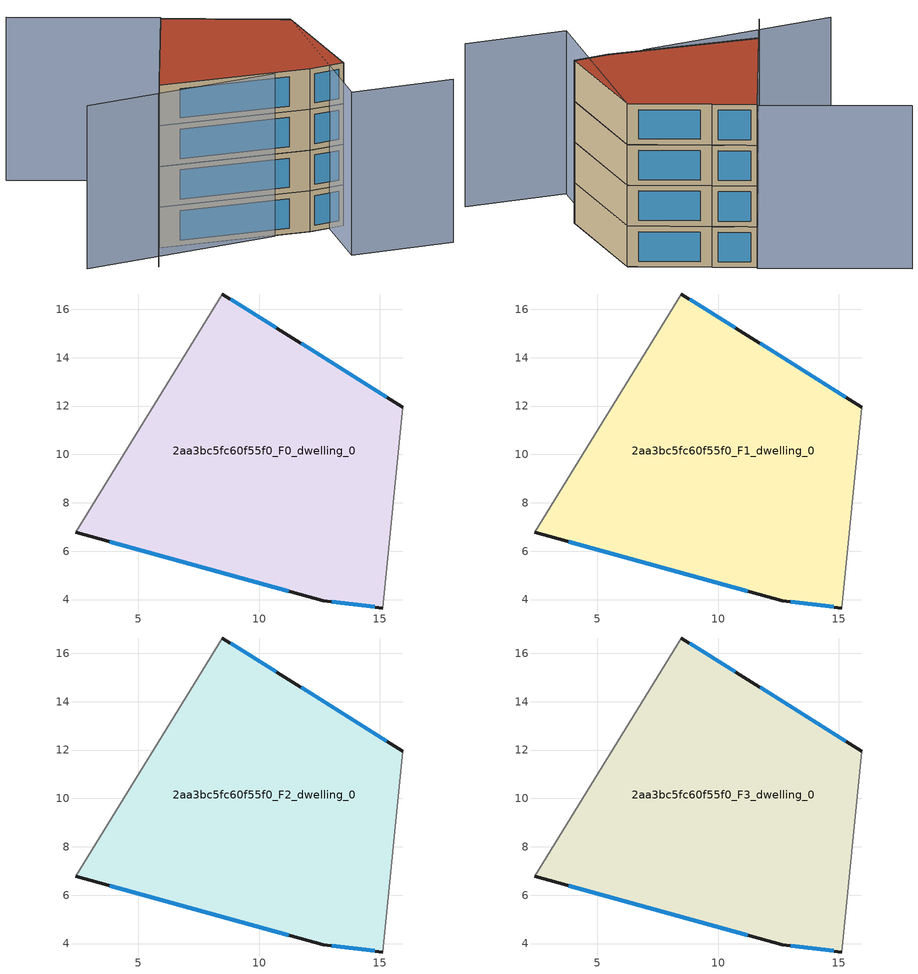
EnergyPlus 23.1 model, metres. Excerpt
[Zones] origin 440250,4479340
2aa3bc5fc60f55f0_F0_dwelling_0
 floor ground (EU_floor_Construction): 15.12,3.65 15.95,11.95 11.07,15.02 8.48,16.64 2.41,6.78 12.66,3.95 z0
 wall outside (EU_wall_Construction): 8.48,16.64 11.07,15.02 15.95,11.95 / 15.12,3.65 12.66,3.95 2.41,6.78 z0:3
 wall adiabatic (EU_wall_Construction): 2.41,6.78 8.48,16.64 / 15.95,11.95 15.12,3.65 z0:3
 window (EU_Window_Construction): 11.24,4.34 3.84,6.39 / 8.84,16.41 10.71,15.24 / 11.75,14.59 15.28,12.37 / 14.78,3.69 13,3.91 z0.42:2.58
2aa3bc5fc60f55f0_F1_dwelling_0
 floor to 2aa3bc5fc60f55f0_F0_dwelling_0 (EU_floor_Construction): 15.12,3.65 15.95,11.95 11.07,15.02 8.48,16.64 2.41,6.78 12.66,3.95 z3
 wall outside (EU_wall_Construction): 8.48,16.64 11.07,15.02 15.95,11.95 / 15.12,3.65 12.66,3.95 2.41,6.78 z3:6
 wall adiabatic (EU_wall_Construction): 2.41,6.78 8.48,16.64 / 15.95,11.95 15.12,3.65 z3:6
 window (EU_Window_Construction): 11.24,4.34 3.84,6.39 / 8.84,16.41 10.71,15.24 / 11.75,14.59 15.28,12.37 / 14.78,3.69 13,3.91 z3.42:5.58
2aa3bc5fc60f55f0_F2_dwelling_0
 floor to 2aa3bc5fc60f55f0_F1_dwelling_0 (EU_floor_Construction): 15.12,3.65 15.95,11.95 11.07,15.02 8.48,16.64 2.41,6.78 12.66,3.95 z6
 wall outside (EU_wall_Construction): 8.48,16.64 11.07,15.02 15.95,11.95 / 15.12,3.65 12.66,3.95 2.41,6.78 z6:9
 wall adiabatic (EU_wall_Construction): 2.41,6.78 8.48,16.64 / 15.95,11.95 15.12,3.65 z6:9
 window (EU_Window_Construction): 11.24,4.34 3.84,6.39 / 8.84,16.41 10.71,15.24 / 11.75,14.59 15.28,12.37 / 14.78,3.69 13,3.91 z6.42:8.58
2aa3bc5fc60f55f0_F3_dwelling_0
 floor to 2aa3bc5fc60f55f0_F2_dwelling_0 (EU_floor_Construction): 15.12,3.65 15.95,11.95 11.07,15.02 8.48,16.64 2.41,6.78 12.66,3.95 z9
 wall outside (EU_wall_Construction): 8.48,16.64 11.07,15.02 15.95,11.95 / 15.12,3.65 12.66,3.95 2.41,6.78 z9:12
 wall adiabatic (EU_wall_Construction): 2.41,6.78 8.48,16.64 / 15.95,11.95 15.12,3.65 z9:12
 window (EU_Window_Construction): 11.24,4.34 3.84,6.39 / 8.84,16.41 10.71,15.24 / 11.75,14.59 15.28,12.37 / 14.78,3.69 13,3.91 z9.42:11.58
 roof outside (EU_roof_Construction): 15.95,11.95 15.12,3.65 12.66,3.95 2.41,6.78 8.48,16.64 11.07,15.02 z12
shading: -3.59,6.21 10.18,4.46 / 20.02,-2.62 12.98,-1 / 12.98,-1 15.95,11.95 / -0.41,22.21 8.52,16.71 / 8.52,16.71 0.7,4.01 z0:12
[Building]
EU S2 Campaign: North Axis=0; Terrain=City; Solar Distribution=FullExterior
[Site:Location]
Madrid: Latitude=40.5; Longitude=-3.5; Time Zone=1; Elevation=609
[SizingPeriod:WeatherFileDays]
AnnualSizingPeriod: Begin Month=1; Begin Day of Month=1; End Month=12; End Day of Month=31; Day of Week for Start Day=Monday; Use Weather File Daylight Saving Period=No; Use Weather File Rain and Snow Indicators=No
[MATERIAL]
EU_InternalMass_Material: Roughness=MediumRough; Thickness=0.1; Conductivity=1; Density=1800; Specific Heat=900; Thermal Absorptance=0.9; Solar Absorptance=0.7; Visible Absorptance=0.7
[MATERIAL:NOMASS] Roughness=MediumRough; Thermal Absorptance=0.9; Solar Absorptance=0.7; Visible Absorptance=0.7
Name | Thermal Resistance
EU_wall_NoMass | 1.60022
EU_roof_NoMass | 1.57597
EU_floor_NoMass | 0.470652
[WINDOWMATERIAL:SIMPLEGLAZINGSYSTEM]
EU_Window_SimpleGlazing: UFactor=3.28802; Solar Heat Gain Coefficient=0.85; Visible Transmittance=0.85
[CONSTRUCTION]
EU_wall_Construction: EU_wall_NoMass
EU_roof_Construction: EU_roof_NoMass
EU_floor_Construction: EU_floor_NoMass
EU_InternalMass_Construction: EU_InternalMass_Material
EU_Window_Construction: EU_Window_SimpleGlazing
[ZONE] Type=1; Multiplier=1; Ceiling Height=autocalculate; Volume=321.186; Floor Area=autocalculate; Part of Total Floor Area=Yes
2aa3bc5fc60f55f0_F0_dwelling_0; 2aa3bc5fc60f55f0_F1_dwelling_0; 2aa3bc5fc60f55f0_F2_dwelling_0; 2aa3bc5fc60f55f0_F3_dwelling_0
[INTERNALMASS] Construction=EU_InternalMass_Construction; Surface Area=107.062
Name | Zone or ZoneList
2aa3bc5fc60f55f0_F0_dwelling_0_EU_InternalMass | 2aa3bc5fc60f55f0_F0_dwelling_0
2aa3bc5fc60f55f0_F1_dwelling_0_EU_InternalMass | 2aa3bc5fc60f55f0_F1_dwelling_0
2aa3bc5fc60f55f0_F2_dwelling_0_EU_InternalMass | 2aa3bc5fc60f55f0_F2_dwelling_0
2aa3bc5fc60f55f0_F3_dwelling_0_EU_InternalMass | 2aa3bc5fc60f55f0_F3_dwelling_0
[OTHEREQUIPMENT] Fuel Type=Electricity; Design Level Calculation Method=Watts/Area; Power per Zone Floor Area=1; Fraction Latent=0; Fraction Radiant=0; Fraction Lost=0; Carbon Dioxide Generation Rate=0; EndUse Subcategory=EU_Step8_InternalGains
Name | Zone or ZoneList or Space or SpaceList | Schedule
EU_Step8_InternalGain_2aa3bc5fc60f55f0_F0_dwelling_0_f000 | 2aa3bc5fc60f55f0_F0_dwelling_0 | EU_Step8_GainSchedule_2aa3bc5fc60f55f0_F0_dwelling_0_f000
EU_Step8_InternalGain_2aa3bc5fc60f55f0_F1_dwelling_0_f000 | 2aa3bc5fc60f55f0_F1_dwelling_0 | EU_Step8_GainSchedule_2aa3bc5fc60f55f0_F1_dwelling_0_f000
EU_Step8_InternalGain_2aa3bc5fc60f55f0_F2_dwelling_0_f000 | 2aa3bc5fc60f55f0_F2_dwelling_0 | EU_Step8_GainSchedule_2aa3bc5fc60f55f0_F2_dwelling_0_f000
EU_Step8_InternalGain_2aa3bc5fc60f55f0_F3_dwelling_0_f000 | 2aa3bc5fc60f55f0_F3_dwelling_0 | EU_Step8_GainSchedule_2aa3bc5fc60f55f0_F3_dwelling_0_f000
[ZONEVENTILATION:DESIGNFLOWRATE] Schedule=EU_AlwaysOn; Design Flow Rate Calculation Method=AirChanges/Hour; Air Changes per Hour=0.480704; Ventilation Type=Natural; Fan Pressure Rise=0; Fan Total Efficiency=1; Constant Term Coefficient=1; Temperature Term Coefficient=0; Velocity Term Coefficient=0; Velocity Squared Term Coefficient=0; Minimum Indoor Temperature=-100; Maximum Indoor Temperature=100; Delta Temperature=-100; Minimum Outdoor Temperature=-100; Maximum Outdoor Temperature=100; Maximum Wind Speed=40
Name | Zone or ZoneList or Space or SpaceList
EU_ConstantAir_2aa3bc5fc60f55f0_F0_dwelling_0 | 2aa3bc5fc60f55f0_F0_dwelling_0
EU_ConstantAir_2aa3bc5fc60f55f0_F1_dwelling_0 | 2aa3bc5fc60f55f0_F1_dwelling_0
EU_ConstantAir_2aa3bc5fc60f55f0_F2_dwelling_0 | 2aa3bc5fc60f55f0_F2_dwelling_0
EU_ConstantAir_2aa3bc5fc60f55f0_F3_dwelling_0 | 2aa3bc5fc60f55f0_F3_dwelling_0
[HVACTEMPLATE:THERMOSTAT] Constant Heating Setpoint=20; Constant Cooling Setpoint=50
EU_HeatOnly_2aa3bc5fc60f55f0_F0_dwelling_0; EU_HeatOnly_2aa3bc5fc60f55f0_F1_dwelling_0; EU_HeatOnly_2aa3bc5fc60f55f0_F2_dwelling_0; EU_HeatOnly_2aa3bc5fc60f55f0_F3_dwelling_0
[HVACTEMPLATE:ZONE:IDEALLOADSAIRSYSTEM] System Availability Schedule=EU_AlwaysOn; Maximum Heating Supply Air Temperature=50; Minimum Cooling Supply Air Temperature=13; Maximum Heating Supply Air Humidity Ratio=0.0156; Minimum Cooling Supply Air Humidity Ratio=0.0077; Heating Limit=NoLimit; Cooling Limit=NoLimit; Heating Availability Schedule=EU_AlwaysOn; Cooling Availability Schedule=EU_CoolingOff; Dehumidification Control Type=ConstantSensibleHeatRatio; Cooling Sensible Heat Ratio=0.7; Dehumidification Setpoint=60; Humidification Control Type=None; Humidification Setpoint=30; Outdoor Air Method=None; Outdoor Air Flow Rate per Person=0.00944; Outdoor Air Flow Rate per Zone Floor Area=0; Outdoor Air Flow Rate per Zone=0; Demand Controlled Ventilation Type=None; Outdoor Air Economizer Type=NoEconomizer; Heat Recovery Type=None; Sensible Heat Recovery Effectiveness=0.7; Latent Heat Recovery Effectiveness=0.65
Name | Template Thermostat
2aa3bc5fc60f55f0_F0_dwelling_0 | EU_HeatOnly_2aa3bc5fc60f55f0_F0_dwelling_0
2aa3bc5fc60f55f0_F1_dwelling_0 | EU_HeatOnly_2aa3bc5fc60f55f0_F1_dwelling_0
2aa3bc5fc60f55f0_F2_dwelling_0 | EU_HeatOnly_2aa3bc5fc60f55f0_F2_dwelling_0
2aa3bc5fc60f55f0_F3_dwelling_0 | EU_HeatOnly_2aa3bc5fc60f55f0_F3_dwelling_0
[SIZING:ZONE] Zone Cooling Design Supply Air Temperature Input Method=SupplyAirTemperature; Zone Cooling Design Supply Air Temperature=13; Zone Heating Design Supply Air Temperature Input Method=SupplyAirTemperature; Zone Heating Design Supply Air Temperature=50; Zone Cooling Design Supply Air Humidity Ratio=0.008; Zone Heating Design Supply Air Humidity Ratio=0.008; Cooling Design Air Flow Method=DesignDay; Cooling Design Air Flow Rate=0; Cooling Minimum Air Flow per Zone Floor Area=0.000762; Cooling Minimum Air Flow=0; Cooling Minimum Air Flow Fraction=0.2; Heating Design Air Flow Method=DesignDay; Heating Design Air Flow Rate=0; Heating Maximum Air Flow per Zone Floor Area=0.002032; Heating Maximum Air Flow=0.141576; Heating Maximum Air Flow Fraction=0.3; Account for Dedicated Outdoor Air System=No; Dedicated Outdoor Air System Control Strategy=NeutralSupplyAir; Dedicated Outdoor Air Low Setpoint Temperature for Design=autosize; Dedicated Outdoor Air High Setpoint Temperature for Design=autosize; Zone Load Sizing Method=Sensible Load Only No Latent Load; Zone Latent Cooling Design Supply Air Humidity Ratio Input Method=HumidityRatioDifference; Zone Cooling Design Supply Air Humidity Ratio Difference=0.005; Zone Latent Heating Design Supply Air Humidity Ratio Input Method=HumidityRatioDifference; Zone Humidification Design Supply Air Humidity Ratio Difference=0.005
2aa3bc5fc60f55f0_F0_dwelling_0; 2aa3bc5fc60f55f0_F1_dwelling_0; 2aa3bc5fc60f55f0_F2_dwelling_0; 2aa3bc5fc60f55f0_F3_dwelling_0
[SCHEDULE:CONSTANT]
Name | Hourly Value
EU_AlwaysOn | 1
EU_CoolingOff | 0
[SCHEDULE:FILE] Column Number=1; Rows to Skip at Top=0; Number of Hours of Data=8760; Column Separator=Comma; Interpolate to Timestep=No; Minutes per Item=60; Adjust Schedule for Daylight Savings=Yes
Name | File
EU_Step8_GainSchedule_2aa3bc5fc60f55f0_F0_dwelling_0_f000 | ../../schedules/2aa3bc5fc60f55f0/2aa3bc5fc60f55f0_F0_dwelling_0_f000_gain.csv
EU_Step8_GainSchedule_2aa3bc5fc60f55f0_F1_dwelling_0_f000 | ../../schedules/2aa3bc5fc60f55f0/2aa3bc5fc60f55f0_F1_dwelling_0_f000_gain.csv
EU_Step8_GainSchedule_2aa3bc5fc60f55f0_F2_dwelling_0_f000 | ../../schedules/2aa3bc5fc60f55f0/2aa3bc5fc60f55f0_F2_dwelling_0_f000_gain.csv
EU_Step8_GainSchedule_2aa3bc5fc60f55f0_F3_dwelling_0_f000 | ../../schedules/2aa3bc5fc60f55f0/2aa3bc5fc60f55f0_F3_dwelling_0_f000_gain.csv
